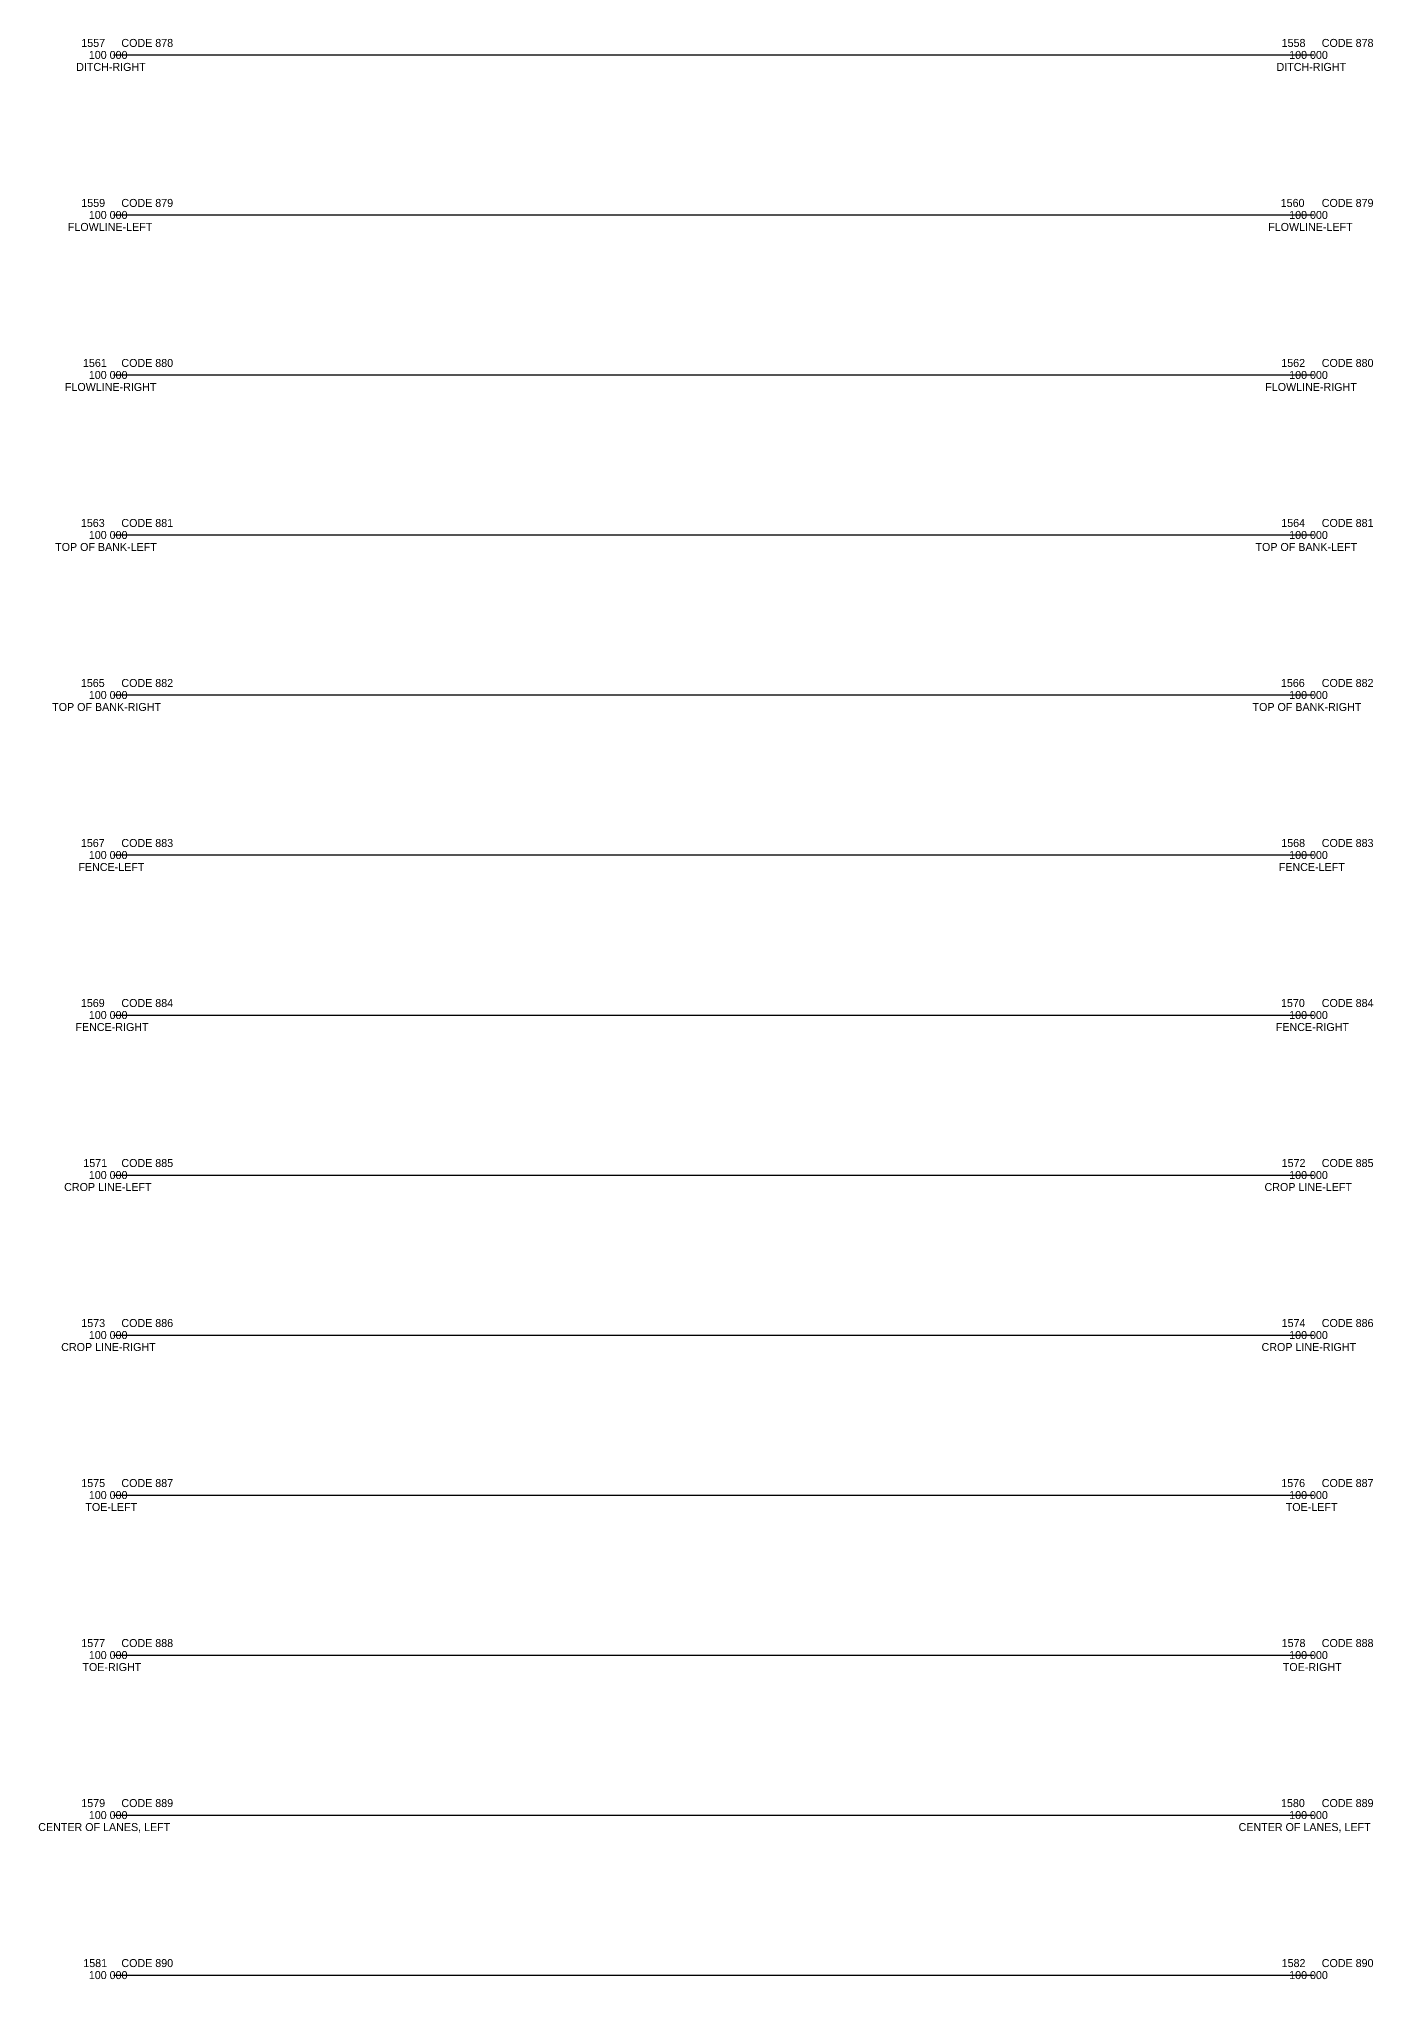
# Model space of a CAD drawing. Extents: x -12 to 6123, y -3 to 1005.
# Drawn here: x 5240.7 to 5407.4, y 499.5 to 742 of the extents above; entities that cross this region are included whole.
import ezdxf

# ---------------------------------------------------------------- set-up
doc = ezdxf.new("R2010")
doc.units = 0
for name, color, linetype in [('Design_EX_Roadway Profile', 7, 'Continuous'), ('Topo_Ditch Line', 7, 'Continuous'), ('Topo_Drainage Items', 7, 'Continuous'), ('Topo_Fence', 7, 'Continuous'), ('Topo_Field Comments', 7, 'Continuous'), ('Topo_Miscellaneous', 7, 'Continuous'), ('Topo_Point Descriptions', 7, 'Continuous'), ('Topo_Point Elevations', 7, 'Continuous'), ('Topo_Point Numbers', 7, 'Continuous'), ('Topo_Vegetation Line', 7, 'Continuous')]:
    doc.layers.add(name, color=color, linetype=linetype)

msp = doc.modelspace()

# ---------------------------------------------------------------- linework, layer by layer
at = {"layer": 'Design_EX_Roadway Profile'}
for p, q in [((5250, 520), (5250, 520)), ((5250, 520), (5400, 520)), ((5400, 520), (5400, 520)), ((5250, 500), (5250, 500)), ((5250, 500), (5400, 500)), ((5400, 500), (5400, 500))]:
    msp.add_line(p, q, dxfattribs=at)
at = {"layer": 'Topo_Ditch Line'}
for p, q in [((5250, 740), (5250, 740)), ((5250, 740), (5400, 740)), ((5400, 740), (5400, 740))]:
    msp.add_line(p, q, dxfattribs=at)
at = {"layer": 'Topo_Drainage Items'}
for p, q in [((5250, 720), (5250, 720)), ((5250, 720), (5400, 720)), ((5400, 720), (5400, 720)), ((5250, 700), (5250, 700)), ((5250, 700), (5400, 700)), ((5400, 700), (5400, 700))]:
    msp.add_line(p, q, dxfattribs=at)
at = {"layer": 'Topo_Fence'}
for p, q in [((5250, 640), (5250, 640)), ((5250, 640), (5400, 640)), ((5400, 640), (5400, 640)), ((5250, 620), (5250, 620)), ((5250, 620), (5400, 620)), ((5400, 620), (5400, 620))]:
    msp.add_line(p, q, dxfattribs=at)
at = {"layer": 'Topo_Miscellaneous'}
for p, q in [((5250, 680), (5250, 680)), ((5250, 680), (5400, 680)), ((5400, 680), (5400, 680)), ((5250, 660), (5250, 660)), ((5250, 660), (5400, 660)), ((5400, 660), (5400, 660)), ((5250, 560), (5250, 560)), ((5250, 560), (5400, 560)), ((5400, 560), (5400, 560)), ((5250, 540), (5250, 540)), ((5250, 540), (5400, 540)), ((5400, 540), (5400, 540))]:
    msp.add_line(p, q, dxfattribs=at)
at = {"layer": 'Topo_Vegetation Line'}
for p, q in [((5250, 600), (5250, 600)), ((5250, 600), (5400, 600)), ((5400, 600), (5400, 600)), ((5250, 580), (5250, 580)), ((5250, 580), (5400, 580)), ((5400, 580), (5400, 580))]:
    msp.add_line(p, q, dxfattribs=at)

# ---------------------------------------------------------------- texts
at = {"layer": 'Topo_Field Comments'}
for s, p in [('CODE 878', (5251, 741)), ('CODE 878', (5401, 741)), ('CODE 879', (5251, 721)), ('CODE 879', (5401, 721)), ('CODE 880', (5251, 701)), ('CODE 880', (5401, 701)), ('CODE 881', (5251, 681)), ('CODE 881', (5401, 681)), ('CODE 882', (5251, 661)), ('CODE 882', (5401, 661)), ('CODE 883', (5251, 641)), ('CODE 883', (5401, 641)), ('CODE 884', (5251, 621)), ('CODE 884', (5401, 621)), ('CODE 885', (5251, 601)), ('CODE 885', (5401, 601)), ('CODE 886', (5251, 581)), ('CODE 886', (5401, 581)), ('CODE 887', (5251, 561)), ('CODE 887', (5401, 561)), ('CODE 888', (5251, 541)), ('CODE 888', (5401, 541)), ('CODE 889', (5251, 521)), ('CODE 889', (5401, 521)), ('CODE 890', (5251, 501)), ('CODE 890', (5401, 501))]:
    msp.add_text(s, height=1, dxfattribs=at).set_placement(p)
at = {"layer": 'Topo_Point Descriptions'}
for s, p in [('DITCH-RIGHT', (5245.35, 738)), ('DITCH-RIGHT', (5395.35, 738)), ('FLOWLINE-LEFT', (5244.31, 718)), ('FLOWLINE-LEFT', (5394.31, 718)), ('FLOWLINE-RIGHT', (5243.94, 698)), ('FLOWLINE-RIGHT', (5393.94, 698)), ('TOP OF BANK-LEFT', (5242.72, 678)), ('TOP OF BANK-LEFT', (5392.72, 678)), ('TOP OF BANK-RIGHT', (5242.35, 658)), ('TOP OF BANK-RIGHT', (5392.35, 658)), ('FENCE-LEFT', (5245.63, 638)), ('FENCE-LEFT', (5395.63, 638)), ('FENCE-RIGHT', (5245.26, 618)), ('FENCE-RIGHT', (5395.26, 618)), ('CROP LINE-LEFT', (5243.85, 598)), ('CROP LINE-LEFT', (5393.85, 598)), ('CROP LINE-RIGHT', (5243.48, 578)), ('CROP LINE-RIGHT', (5393.48, 578)), ('TOE-LEFT', (5246.5, 558)), ('TOE-LEFT', (5396.5, 558)), ('TOE-RIGHT', (5246.13, 538)), ('TOE-RIGHT', (5396.13, 538)), ('CENTER OF LANES, LEFT', (5240.61, 518)), ('CENTER OF LANES, LEFT', (5390.61, 518))]:
    msp.add_text(s, height=1, dxfattribs=at).set_placement(p)
at = {"layer": 'Topo_Point Elevations'}
for p in [(5246.93, 739.5), (5396.93, 739.5), (5246.93, 719.5), (5396.93, 719.5), (5246.93, 699.5), (5396.93, 699.5), (5246.93, 679.5), (5396.93, 679.5), (5246.93, 659.5), (5396.93, 659.5), (5246.93, 639.5), (5396.93, 639.5), (5246.93, 619.5), (5396.93, 619.5), (5246.93, 599.5), (5396.93, 599.5), (5246.93, 579.5), (5396.93, 579.5), (5246.93, 559.5), (5396.93, 559.5), (5246.93, 539.5), (5396.93, 539.5), (5246.93, 519.5), (5396.93, 519.5), (5246.93, 499.5), (5396.93, 499.5)]:
    msp.add_text('100 000', height=1, dxfattribs=at).set_placement(p)
at = {"layer": 'Topo_Point Numbers'}
for s, p in [('1557', (5245.99, 741)), ('1558', (5395.99, 741)), ('1559', (5245.99, 721)), ('1560', (5395.87, 721)), ('1561', (5246.2, 701)), ('1562', (5395.94, 701)), ('1563', (5245.94, 681)), ('1564', (5395.94, 681)), ('1565', (5245.94, 661)), ('1566', (5395.9, 661)), ('1567', (5245.94, 641)), ('1568', (5395.94, 641)), ('1569', (5245.94, 621)), ('1570', (5395.91, 621)), ('1571', (5246.24, 601)), ('1572', (5395.99, 601)), ('1573', (5245.99, 581)), ('1574', (5395.99, 581)), ('1575', (5245.99, 561)), ('1576', (5395.94, 561)), ('1577', (5245.99, 541)), ('1578', (5395.99, 541)), ('1579', (5245.99, 521)), ('1580', (5395.91, 521)), ('1581', (5246.24, 501)), ('1582', (5395.99, 501))]:
    msp.add_text(s, height=1, dxfattribs=at).set_placement(p)

doc.saveas('drawing.dxf')
